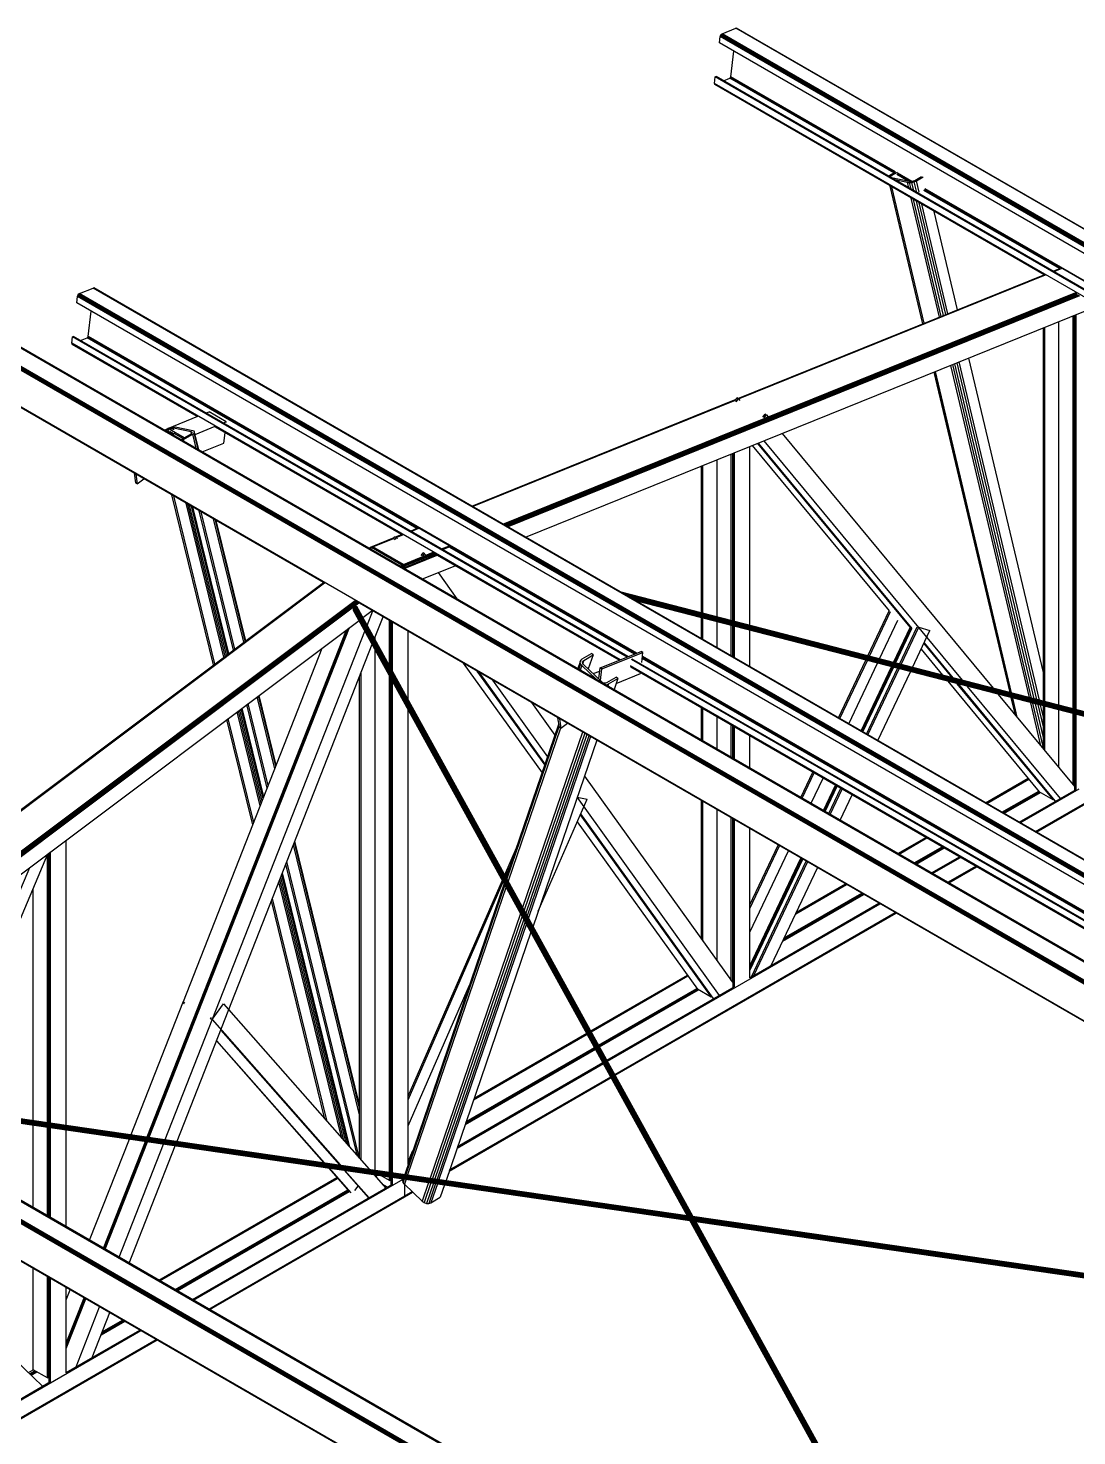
# Model space of a CAD drawing. Header units: millimetres. Extents: x 357 to 945, y 547 to 720.
# Drawn here: x 574.803 to 576.945, y 665.524 to 668.399 of the extents above; entities that cross this region are included whole.
import ezdxf

# ---------------------------------------------------------------- set-up
doc = ezdxf.new("R2010")
doc.units = ezdxf.units.MM
doc.layers.add('PLANTA-VIS', color=7, linetype='Continuous')

msp = doc.modelspace()

# ---------------------------------------------------------------- linework, layer by layer
at = {"layer": 'PLANTA-VIS', "extrusion": (6.79673e-13, 0.816497, 0.57735)}
for p, q in [((576.22008, 668.38705), (576.24805, 668.39833)), ((576.24805, 668.39833), (576.24935, 668.39854)), ((579.67751, 666.41832), (576.24805, 668.39833)), ((576.24935, 668.39854), (576.25036, 668.39806)), ((579.67881, 666.41854), (576.24935, 668.39854)), ((579.67983, 666.41805), (576.25036, 668.39806)), ((576.21447, 668.36827), (576.21606, 668.3813)), ((579.64394, 666.38827), (576.21447, 668.36827)), ((576.21606, 668.3813), (576.21652, 668.38307)), ((579.64552, 666.40129), (576.21606, 668.3813)), ((576.21652, 668.38307), (576.21745, 668.38478)), ((579.64599, 666.40306), (576.21652, 668.38307)), ((576.21745, 668.38478), (576.2187, 668.38618)), ((579.64692, 666.40477), (576.21745, 668.38478)), ((576.2187, 668.38618), (576.22008, 668.38705)), ((579.64817, 666.40617), (576.2187, 668.38618)), ((579.64955, 666.40704), (576.22008, 668.38705)), ((576.23768, 668.29919), (576.24399, 668.35123)), ((576.20447, 668.28579), (576.20604, 668.29881)), ((579.63393, 666.30579), (576.20447, 668.28579)), ((576.20447, 668.28579), (576.20453, 668.28424)), ((576.87855, 667.8951), (576.20453, 668.28424)), ((576.20453, 668.28424), (576.20512, 668.28314)), ((576.87756, 667.8949), (576.20512, 668.28314)), ((576.20604, 668.29881), (576.20779, 668.29952)), ((579.63551, 666.31881), (576.20604, 668.29881)), ((577.22974, 667.7095), (576.20779, 668.29952)), ((576.22253, 668.29101), (576.23566, 668.29631)), ((576.23566, 668.29631), (576.23636, 668.29675)), ((576.57075, 668.10285), (576.23566, 668.29631)), ((576.23636, 668.29675), (576.23698, 668.29745)), ((576.57148, 668.10327), (576.23636, 668.29675)), ((576.23698, 668.29745), (576.23744, 668.29831)), ((576.57239, 668.1038), (576.23698, 668.29745)), ((576.23744, 668.29831), (576.23768, 668.29919)), ((576.57336, 668.10436), (576.23744, 668.29831)), ((576.57425, 668.10487), (576.23768, 668.29919)), ((576.56286, 668.0983), (576.57448, 668.105)), ((576.56624, 668.09758), (576.57801, 668.10438)), ((576.60763, 668.0856), (576.57822, 668.10258)), ((576.56071, 668.09665), (576.56286, 668.0983)), ((576.62978, 667.79477), (576.56307, 668.07647)), ((576.63019, 667.79493), (576.56359, 668.07617)), ((576.56381, 668.09494), (576.56448, 668.09625)), ((576.56433, 668.09386), (576.56381, 668.09494)), ((576.56597, 668.09318), (576.56433, 668.09386)), ((576.56448, 668.09625), (576.56624, 668.09758)), ((576.56483, 668.09476), (576.56448, 668.09625)), ((576.60238, 668.08547), (576.56597, 668.09318)), ((576.56665, 668.09583), (576.56624, 668.09758)), ((576.63237, 667.79581), (576.56636, 668.07458)), ((576.59884, 668.08343), (576.57235, 668.08904)), ((576.59996, 668.08598), (576.57667, 668.09943)), ((576.60226, 668.0855), (576.57736, 668.09988)), ((576.60439, 668.08532), (576.57789, 668.10062)), ((576.60615, 668.08543), (576.57818, 668.10158)), ((576.59884, 668.08343), (576.60289, 668.08312)), ((576.6015, 668.07221), (576.59884, 668.08343)), ((576.60238, 668.08547), (576.60487, 668.08528)), ((576.60289, 668.08312), (576.60772, 668.08368)), ((576.60611, 668.06955), (576.60289, 668.08312)), ((576.60487, 668.08528), (576.60784, 668.08562)), ((576.60772, 668.08368), (576.61261, 668.08499)), ((576.61185, 668.06623), (576.60772, 668.08368)), ((576.60784, 668.08562), (576.61084, 668.08643)), ((576.61084, 668.08643), (576.61342, 668.0876)), ((576.61261, 668.08499), (576.61679, 668.08689)), ((576.61786, 668.06281), (576.61261, 668.08499)), ((576.61342, 668.0876), (576.62745, 668.0957)), ((576.61679, 668.08689), (576.63098, 668.09508)), ((576.62228, 668.06372), (576.61679, 668.08689)), ((576.66393, 667.80857), (576.60641, 668.05145)), ((576.66756, 667.81003), (576.61102, 668.04879)), ((576.67209, 667.81186), (576.61677, 668.04547)), ((576.90903, 667.90755), (576.63231, 668.06731)), ((576.90993, 667.90787), (576.63299, 668.06776)), ((576.91111, 667.90823), (576.63352, 668.0685)), ((577.24302, 667.71773), (576.63381, 668.06946)), ((577.24391, 667.71824), (576.63385, 668.07046)), ((576.67683, 667.81378), (576.62279, 668.042)), ((576.68106, 667.81549), (576.62816, 668.0389)), ((576.70087, 667.82349), (576.6533, 668.02438)), ((576.89611, 667.90212), (576.91147, 667.90833)), ((576.89735, 667.9014), (576.91335, 667.90787)), ((576.25246, 667.64227), (576.87787, 667.89503)), ((576.25275, 667.64211), (576.87889, 667.89516)), ((576.25381, 667.64132), (576.8805, 667.89459)), ((574.90185, 667.83778), (574.90343, 667.85081)), ((574.90343, 667.85081), (574.9039, 667.85258)), ((578.3329, 665.8708), (574.90343, 667.85081)), ((574.9039, 667.85258), (574.90483, 667.85429)), ((578.33337, 665.87257), (574.9039, 667.85258)), ((574.90483, 667.85429), (574.90608, 667.85569)), ((578.3343, 665.87429), (574.90483, 667.85429)), ((574.90608, 667.85569), (574.90746, 667.85656)), ((578.33554, 665.87568), (574.90608, 667.85569)), ((574.90746, 667.85656), (574.93542, 667.86784)), ((578.33692, 665.87655), (574.90746, 667.85656)), ((574.93542, 667.86784), (574.93672, 667.86805)), ((578.36489, 665.88783), (574.93542, 667.86784)), ((574.93672, 667.86805), (574.93774, 667.86757)), ((578.36619, 665.88805), (574.93672, 667.86805)), ((578.36721, 665.88756), (574.93774, 667.86757)), ((575.77239, 667.38568), (576.94272, 667.85867)), ((575.77439, 667.38453), (576.94436, 667.85736)), ((575.77687, 667.3831), (576.9461, 667.85564)), ((575.77942, 667.38162), (576.94834, 667.85404)), ((575.78168, 667.38032), (576.9506, 667.85274)), ((578.33132, 665.85778), (574.90185, 667.83778)), ((574.92506, 667.7687), (574.93137, 667.82074)), ((575.8187, 667.35895), (576.96246, 667.82119)), ((576.87622, 667.0241), (576.87622, 667.78634)), ((576.87905, 667.02337), (576.87905, 667.78748)), ((576.90804, 667.01589), (576.90804, 667.7992)), ((576.93703, 667.00841), (576.93703, 667.81092)), ((576.93986, 667.00768), (576.93986, 667.81206)), ((576.94056, 667.00749), (576.94056, 667.81235)), ((576.94339, 667.00676), (576.94339, 667.81349)), ((578.18058, 665.78629), (574.75111, 667.76629)), ((578.18196, 665.78701), (574.75249, 667.76702)), ((578.18321, 665.78705), (574.75374, 667.76706)), ((574.89184, 667.7553), (574.89342, 667.76832)), ((574.89342, 667.76832), (574.89517, 667.76903)), ((576.02612, 667.11436), (574.89342, 667.76832)), ((576.02788, 667.11507), (574.89517, 667.76903)), ((574.90991, 667.76053), (574.92304, 667.76582)), ((574.92304, 667.76582), (574.92373, 667.76626)), ((575.5964, 667.37705), (574.92304, 667.76582)), ((574.92373, 667.76626), (574.92436, 667.76696)), ((575.5973, 667.37738), (574.92373, 667.76626)), ((574.92436, 667.76696), (574.92482, 667.76781)), ((575.59849, 667.37774), (574.92436, 667.76696)), ((574.92482, 667.76781), (574.92506, 667.7687)), ((576.04408, 667.12161), (574.92482, 667.76781)), ((576.04512, 667.12203), (574.92506, 667.7687)), ((578.14965, 665.75892), (574.72018, 667.73892)), ((578.14971, 665.76055), (574.72024, 667.74055)), ((578.1503, 665.76233), (574.72083, 667.74233)), ((578.15131, 665.76399), (574.72185, 667.74399)), ((578.15262, 665.76528), (574.72315, 667.74528)), ((576.01193, 667.10862), (574.89184, 667.7553)), ((574.89184, 667.7553), (574.89191, 667.75375)), ((575.14854, 667.60558), (574.89191, 667.75375)), ((574.89191, 667.75375), (574.89249, 667.75265)), ((575.14777, 667.60527), (574.89249, 667.75265)), ((576.84797, 667.03139), (576.68727, 667.70998)), ((576.8522, 667.0303), (576.69091, 667.71145)), ((576.85749, 667.02893), (576.69543, 667.71328)), ((576.86302, 667.0275), (576.70018, 667.71519)), ((576.86796, 667.02623), (576.70441, 667.7169)), ((576.87622, 667.08301), (576.72421, 667.72491)), ((576.80812, 667.04167), (576.65313, 667.69618)), ((576.80859, 667.04155), (576.65354, 667.69635)), ((576.81114, 667.04089), (576.65572, 667.69723)), ((578.16124, 665.6768), (574.73177, 667.6568)), ((575.40621, 667.26645), (574.73223, 667.65557)), ((575.40573, 667.26663), (574.73317, 667.65493)), ((576.24604, 667.63714), (576.25069, 667.6433)), ((576.25352, 667.64166), (576.25069, 667.6433)), ((575.16604, 667.61265), (575.17205, 667.61508)), ((575.20741, 667.59467), (575.17205, 667.61508)), ((575.70864, 667.42249), (576.2488, 667.64079)), ((575.70892, 667.42233), (576.2485, 667.64039)), ((575.71017, 667.42161), (576.24717, 667.63864)), ((576.24887, 667.63551), (576.25352, 667.64166)), ((576.25352, 667.64166), (576.25618, 667.63846)), ((575.08814, 667.58117), (575.14926, 667.60587)), ((575.14379, 667.56896), (575.18462, 667.58546)), ((575.2014, 667.59224), (575.20741, 667.59467)), ((575.20725, 667.59337), (575.20741, 667.59467)), ((576.30332, 667.60407), (576.30797, 667.61023)), ((576.30615, 667.60244), (576.31079, 667.6086)), ((576.31079, 667.6086), (576.30797, 667.61023)), ((576.31079, 667.6086), (576.31345, 667.60539)), ((575.08149, 667.57783), (575.08499, 667.57985)), ((575.08374, 667.57653), (575.08835, 667.57919)), ((575.08499, 667.57985), (575.08917, 667.58175)), ((575.08807, 667.58054), (575.08814, 667.58117)), ((575.08971, 667.58027), (575.08814, 667.58117)), ((575.08835, 667.57919), (575.09093, 667.58036)), ((575.08987, 667.57299), (575.08835, 667.57919)), ((575.08917, 667.58175), (575.09045, 667.58211)), ((575.12145, 667.56194), (575.0905, 667.57981)), ((575.09093, 667.58036), (575.09392, 667.5812)), ((575.09104, 667.57992), (575.09093, 667.58036)), ((575.09982, 667.56979), (575.09102, 667.57487)), ((575.09141, 667.58237), (575.09405, 667.5831)), ((575.09321, 667.57106), (575.09248, 667.57402)), ((575.09392, 667.5812), (575.0969, 667.58156)), ((575.09425, 667.57986), (575.09392, 667.5812)), ((575.09405, 667.5831), (575.09887, 667.58369)), ((575.09693, 667.56892), (575.09621, 667.57187)), ((575.0969, 667.58156), (575.09938, 667.5814)), ((575.09747, 667.57921), (575.0969, 667.58156)), ((575.0979, 667.56835), (575.10076, 667.57049)), ((575.09887, 667.58369), (575.10291, 667.58344)), ((575.13564, 667.57428), (575.09938, 667.5814)), ((575.1002, 667.57805), (575.09938, 667.5814)), ((575.09979, 667.56977), (575.09978, 667.56981)), ((575.11851, 667.56024), (575.10076, 667.57049)), ((575.13917, 667.57632), (575.10291, 667.58344)), ((575.11626, 667.55894), (575.13535, 667.56996)), ((575.11962, 667.55828), (575.11626, 667.55894)), ((575.1166, 667.55756), (575.11626, 667.55894)), ((575.11962, 667.55828), (575.13871, 667.5693)), ((575.12032, 667.55541), (575.11962, 667.55828)), ((575.13535, 667.56996), (575.13712, 667.5713)), ((575.13727, 667.57363), (575.13564, 667.57428)), ((575.13649, 667.57082), (575.13564, 667.57428)), ((575.13712, 667.5713), (575.13778, 667.57258)), ((575.13778, 667.57258), (575.13727, 667.57363)), ((575.13761, 667.57224), (575.13727, 667.57363)), ((575.13871, 667.5693), (575.14156, 667.57146)), ((575.14571, 667.54075), (575.13871, 667.5693)), ((575.14181, 667.57526), (575.13917, 667.57632)), ((575.14156, 667.57146), (575.14266, 667.57356)), ((575.14966, 667.53847), (575.14156, 667.57146)), ((575.14266, 667.57356), (575.14181, 667.57526)), ((575.15153, 667.53739), (575.14266, 667.57356)), ((575.56592, 667.36461), (575.18465, 667.58473)), ((575.56494, 667.36441), (575.18524, 667.58364)), ((575.20216, 667.55127), (575.20472, 667.57239)), ((576.34234, 667.57057), (576.77373, 667.05055)), ((575.15824, 667.53352), (575.20216, 667.55127)), ((576.23876, 667.1886), (576.23876, 667.52872)), ((576.24159, 667.18787), (576.24159, 667.52986)), ((576.2423, 667.18769), (576.2423, 667.53014)), ((576.24512, 667.18696), (576.24512, 667.53129)), ((576.27694, 667.17875), (576.27694, 667.54415)), ((576.28156, 667.54601), (576.56124, 667.20887)), ((576.29259, 667.55047), (576.60712, 667.17132)), ((576.29397, 667.55103), (576.60779, 667.17273)), ((576.30501, 667.55549), (576.71031, 667.06691)), ((576.17795, 667.20429), (576.17795, 667.50414)), ((576.18078, 667.20356), (576.18078, 667.50528)), ((576.20977, 667.19608), (576.20977, 667.517)), ((575.01935, 667.48971), (575.02209, 667.47017)), ((575.02563, 667.46813), (575.02209, 667.47017)), ((575.02288, 667.48767), (575.02563, 667.46813)), ((575.02563, 667.46813), (575.03915, 667.47828)), ((575.18134, 667.09821), (575.09619, 667.44534)), ((575.18404, 667.10023), (575.09991, 667.44319)), ((575.20244, 667.11405), (575.1253, 667.42853)), ((575.20487, 667.11587), (575.12864, 667.4266)), ((575.20757, 667.11789), (575.13237, 667.42446)), ((575.21016, 667.11984), (575.13594, 667.42239)), ((575.21222, 667.12138), (575.13879, 667.42075)), ((575.22182, 667.12859), (575.15203, 667.4131)), ((575.22452, 667.13062), (575.15575, 667.41095)), ((575.24293, 667.14443), (575.18115, 667.39629)), ((575.24579, 667.14658), (575.18509, 667.39401)), ((575.24715, 667.1476), (575.18697, 667.39293)), ((575.50355, 667.3396), (575.55078, 667.35869)), ((575.50506, 667.33994), (575.55046, 667.35828)), ((575.50674, 667.33939), (575.54902, 667.35648)), ((575.5478, 667.35495), (575.55188, 667.36007)), ((575.55063, 667.35331), (575.55471, 667.35843)), ((575.55471, 667.35843), (575.55188, 667.36007)), ((575.55283, 667.35952), (575.56525, 667.36454)), ((575.55311, 667.35936), (575.56626, 667.36467)), ((575.55435, 667.35864), (575.56787, 667.3641)), ((575.55471, 667.35843), (575.55664, 667.35574)), ((575.58349, 667.37163), (575.59885, 667.37784)), ((575.58473, 667.37092), (575.60074, 667.37738)), ((575.49911, 667.33672), (575.501, 667.33813)), ((575.49968, 667.33639), (575.50225, 667.33831)), ((575.50225, 667.33831), (575.501, 667.33813)), ((575.50102, 667.33561), (575.50382, 667.33771)), ((575.50382, 667.33771), (575.50225, 667.33831)), ((575.50237, 667.33827), (575.50242, 667.33845)), ((575.50242, 667.33845), (575.50355, 667.3396)), ((575.50355, 667.3396), (575.50506, 667.33994)), ((575.56605, 667.30179), (575.50382, 667.33771)), ((575.50506, 667.33994), (575.50674, 667.33939)), ((575.50513, 667.33696), (575.50558, 667.33706)), ((575.50543, 667.33678), (575.50588, 667.33696)), ((575.50558, 667.33706), (575.50642, 667.33679)), ((575.50623, 667.33632), (575.50682, 667.33656)), ((575.56865, 667.30086), (575.50642, 667.33679)), ((575.56896, 667.30347), (575.50674, 667.33939)), ((575.54332, 667.31541), (575.51186, 667.33358)), ((575.56896, 667.30347), (575.6301, 667.32818)), ((575.57053, 667.30214), (575.63173, 667.32687)), ((575.60507, 667.32188), (575.60915, 667.327)), ((575.61198, 667.32537), (575.60915, 667.327)), ((576.01039, 667.108), (575.63209, 667.3264)), ((575.64696, 667.33499), (575.66296, 667.34146)), ((575.64896, 667.33383), (575.66432, 667.34004)), ((576.041, 667.12037), (575.66388, 667.3381)), ((576.04186, 667.12071), (575.66437, 667.33866)), ((576.04293, 667.12115), (575.66443, 667.33968)), ((575.53341, 667.32121), (575.5335, 667.32108)), ((575.54288, 667.31516), (575.54332, 667.31541)), ((575.54332, 667.31491), (575.54332, 667.31541)), ((575.54642, 667.31312), (575.54686, 667.31337)), ((575.56892, 667.30063), (575.54686, 667.31337)), ((575.5617, 667.30488), (575.56179, 667.30475)), ((575.56325, 667.29969), (575.56605, 667.30179)), ((575.56515, 667.29859), (575.56772, 667.30051)), ((575.56523, 667.30284), (575.56532, 667.30271)), ((575.56605, 667.30179), (575.56772, 667.30051)), ((575.56734, 667.29732), (575.56923, 667.29874)), ((575.56772, 667.30051), (575.56923, 667.29874)), ((575.56943, 667.3002), (575.56865, 667.30086)), ((575.57053, 667.30214), (575.56896, 667.30347)), ((575.56923, 667.29874), (575.57035, 667.29676)), ((575.57006, 667.29923), (575.56943, 667.3002)), ((575.57041, 667.29812), (575.57006, 667.29923)), ((575.57045, 667.29704), (575.57041, 667.29812)), ((575.57178, 667.30021), (575.57053, 667.30214)), ((575.57178, 667.30021), (575.63348, 667.32515)), ((575.57249, 667.29799), (575.57178, 667.30021)), ((575.57249, 667.29799), (575.63572, 667.32355)), ((575.57257, 667.29581), (575.57249, 667.29799)), ((575.57257, 667.29581), (575.63798, 667.32225)), ((575.6079, 667.32025), (575.61198, 667.32537)), ((575.60805, 667.27382), (575.675, 667.30087)), ((575.61198, 667.32537), (575.61391, 667.32268)), ((576.00961, 667.10768), (575.63402, 667.32453)), ((575.56947, 667.2961), (575.57035, 667.29676)), ((575.57035, 667.29676), (575.57078, 667.29534)), ((575.5704, 667.2966), (575.57045, 667.29704)), ((575.5724, 667.2944), (575.57257, 667.29581)), ((575.63981, 667.28665), (575.67811, 667.23337)), ((574.1865, 666.35152), (575.40576, 667.26665)), ((574.18706, 666.3512), (575.40651, 667.26646)), ((574.18841, 666.35042), (575.40803, 667.26581)), ((577.63417, 666.8285), (576.01271, 667.24694)), ((577.63505, 666.82826), (576.01276, 667.24691)), ((577.63598, 666.82792), (576.01306, 667.24673)), ((577.63695, 666.8275), (576.01359, 667.24643)), ((579.59622, 666.32165), (576.01435, 667.24599)), ((577.63803, 666.82667), (576.01533, 667.24542)), ((577.63756, 666.82641), (576.01651, 667.24474)), ((577.6371, 666.8261), (576.01788, 667.24395)), ((577.63664, 666.82573), (576.0194, 667.24307)), ((577.63621, 666.82531), (576.02106, 667.24211)), ((577.6358, 666.82485), (576.02283, 667.24109)), ((577.63542, 666.82436), (576.02469, 667.24002)), ((574.25063, 666.31449), (575.47025, 667.22989)), ((574.25253, 666.3134), (575.47198, 667.22866)), ((574.25472, 666.31213), (575.47399, 667.22726)), ((574.25685, 666.3109), (575.47609, 667.22601)), ((574.2586, 666.30989), (575.47784, 667.225)), ((576.14937, 665.97388), (575.46708, 667.21141)), ((576.14979, 665.97381), (575.46717, 667.21194)), ((576.15028, 665.97374), (575.46731, 667.2125)), ((576.15084, 665.97366), (575.46751, 667.21306)), ((576.15145, 665.97357), (575.46776, 667.21363)), ((576.15212, 665.97347), (575.46806, 667.21419)), ((576.15287, 665.97327), (575.4684, 667.21473)), ((576.15369, 665.97299), (575.46878, 667.21525)), ((576.15457, 665.97263), (575.46919, 667.21574)), ((576.15549, 665.97218), (575.46963, 667.21618)), ((576.76911, 664.86045), (575.47009, 667.21658)), ((576.15711, 665.97166), (575.47055, 667.21693)), ((576.15758, 665.97195), (575.47102, 667.21721)), ((576.15805, 665.97217), (575.47149, 667.21744)), ((576.1585, 665.97232), (575.47194, 667.21759)), ((576.15894, 665.97241), (575.47238, 667.21768)), ((578.12858, 665.69469), (575.47246, 667.2282)), ((576.15935, 665.97242), (575.47279, 667.21769)), ((576.15973, 665.97237), (575.47317, 667.21764)), ((576.16003, 665.97233), (575.47351, 667.21751)), ((576.16024, 665.9723), (575.47381, 667.21732)), ((576.16035, 665.97228), (575.47406, 667.21706)), ((576.16038, 665.97228), (575.47426, 667.21674)), ((578.12809, 665.69487), (575.47471, 667.2268)), ((577.63507, 666.82383), (576.0266, 667.23892)), ((577.63477, 666.82329), (576.02853, 667.2378)), ((577.63452, 666.82274), (576.03046, 667.23669)), ((577.63432, 666.82219), (576.03235, 667.2356)), ((577.63418, 666.82165), (576.03417, 667.23454)), ((577.63409, 666.82112), (576.0359, 667.23355)), ((577.63406, 666.82061), (576.0375, 667.23262)), ((577.63409, 666.82014), (576.03896, 667.23178)), ((577.63418, 666.81971), (576.04024, 667.23104)), ((577.63432, 666.81932), (576.04134, 667.23041)), ((577.63452, 666.81899), (576.04222, 667.2299)), ((577.63469, 666.81873), (576.04288, 667.22952)), ((577.6348, 666.81857), (576.04331, 667.22927)), ((577.63485, 666.8185), (576.0435, 667.22916)), ((574.28596, 666.29409), (575.47857, 667.18921)), ((576.14904, 665.97392), (575.46705, 667.2109)), ((576.14879, 665.97396), (575.46708, 667.21043)), ((576.14863, 665.97398), (575.46717, 667.21)), ((576.14856, 665.97399), (575.46731, 667.20963)), ((575.48626, 667.19498), (575.5052, 667.2092)), ((575.49516, 667.17883), (575.50674, 667.20831)), ((575.50997, 667.15198), (575.52741, 667.19638)), ((575.54049, 667.09661), (575.54049, 667.18882)), ((575.54332, 667.09148), (575.54332, 667.18719)), ((575.54403, 667.0902), (575.54403, 667.18678)), ((575.54686, 667.08507), (575.54686, 667.18515)), ((576.17795, 667.15153), (576.17795, 667.19446)), ((576.18078, 667.1499), (576.18078, 667.19373)), ((576.20977, 667.13316), (576.20977, 667.18625)), ((576.51756, 667.11665), (576.56124, 667.20887)), ((576.52077, 667.11583), (576.56406, 667.20723)), ((576.5414, 667.1105), (576.5788, 667.18947)), ((575.04584, 666.13429), (575.45252, 667.16966)), ((575.04824, 666.13395), (575.45612, 667.17236)), ((575.04994, 666.1337), (575.45867, 667.17428)), ((575.08277, 666.12893), (575.49064, 667.16732)), ((575.5115, 667.14919), (575.5115, 667.15589)), ((575.57868, 667.02735), (575.57868, 667.16678)), ((576.23876, 667.11642), (576.23876, 667.17877)), ((576.24159, 667.11479), (576.24159, 667.17804)), ((576.2423, 667.11438), (576.2423, 667.17786)), ((576.24512, 667.11275), (576.24512, 667.17713)), ((576.27694, 667.09438), (576.27694, 667.16892)), ((576.57028, 667.10305), (576.60492, 667.17619)), ((576.57258, 667.10246), (576.60656, 667.17421)), ((576.5743, 667.10201), (576.60779, 667.17273)), ((576.58256, 667.09988), (576.61851, 667.1758)), ((576.58577, 667.09905), (576.62193, 667.17541)), ((576.60054, 667.16149), (576.60176, 667.16001)), ((576.60868, 667.09314), (576.64453, 667.16882)), ((576.62193, 667.17541), (576.64453, 667.16882)), ((575.10675, 666.12544), (575.50544, 667.14046)), ((575.11983, 666.411), (575.40332, 667.13273)), ((575.5115, 666.0666), (575.5115, 667.12947)), ((575.9708, 667.092), (576.05471, 667.12591)), ((576.05824, 667.12387), (576.05471, 667.12591)), ((576.62633, 667.1304), (576.67046, 667.0772)), ((576.63169, 667.14171), (576.68922, 667.07236)), ((576.63236, 667.14312), (576.69156, 667.07175)), ((575.69105, 667.1019), (575.85232, 666.87754)), ((575.93121, 667.10806), (575.92526, 667.09068)), ((575.93012, 667.10453), (575.92536, 667.09062)), ((575.93096, 667.10067), (575.92717, 667.08958)), ((575.93012, 667.10453), (575.93121, 667.10806)), ((575.93096, 667.10067), (575.93012, 667.10453)), ((575.93361, 667.09706), (575.93041, 667.08771)), ((575.93361, 667.09706), (575.93096, 667.10067)), ((575.93121, 667.10806), (575.93407, 667.11073)), ((575.96301, 667.06888), (575.93361, 667.09706)), ((575.93407, 667.11073), (575.95316, 667.12176)), ((575.93499, 667.1037), (575.93567, 667.10588)), ((575.93551, 667.10132), (575.93499, 667.1037)), ((575.93743, 667.10752), (575.93543, 667.10169)), ((575.93714, 667.0991), (575.93551, 667.10132)), ((575.93567, 667.10588), (575.93743, 667.10752)), ((575.9734, 667.06435), (575.93714, 667.0991)), ((575.93743, 667.10752), (575.95652, 667.11854)), ((575.95652, 667.11854), (575.94672, 667.08992)), ((575.95652, 667.11854), (575.95316, 667.12176)), ((575.97433, 667.08995), (576.05824, 667.12387)), ((578.32131, 665.7753), (576.03311, 667.09639)), ((578.32289, 665.78832), (576.03469, 667.10941)), ((578.32464, 665.78903), (576.03644, 667.11012)), ((576.05578, 667.10347), (576.05824, 667.12387)), ((578.31877, 665.8053), (576.05672, 667.11129)), ((578.31966, 665.80562), (576.05682, 667.11207)), ((578.32085, 665.80599), (576.05694, 667.11306)), ((578.35429, 665.78781), (576.05707, 667.11411)), ((578.35452, 665.7887), (576.05718, 667.11507)), ((576.45761, 666.99007), (576.51341, 667.10789)), ((576.46044, 666.98844), (576.51662, 667.10707)), ((576.47862, 666.97794), (576.53725, 667.10174)), ((575.47968, 666.09032), (575.47968, 667.07488)), ((575.48251, 666.08711), (575.48251, 667.08208)), ((575.54049, 666.06239), (575.54049, 667.07689)), ((575.54332, 666.06198), (575.54332, 667.07176)), ((575.54403, 666.06187), (575.54403, 667.07048)), ((575.71934, 667.08557), (575.85766, 666.89314)), ((575.72287, 667.08353), (575.85832, 666.89509)), ((575.95669, 667.08037), (575.97004, 667.08577)), ((575.96908, 667.06917), (575.96732, 667.07019)), ((575.9681, 667.06973), (575.9708, 667.092)), ((575.96869, 667.06887), (575.96908, 667.06917)), ((575.96908, 667.06917), (575.96919, 667.06839)), ((575.97433, 667.08995), (575.9708, 667.092)), ((575.97146, 667.06622), (575.97433, 667.08995)), ((575.98443, 667.06247), (576.00352, 667.07349)), ((575.98779, 667.05926), (576.00688, 667.07028)), ((576.00688, 667.07028), (575.99924, 667.04797)), ((576.00352, 667.06047), (576.053, 667.08047)), ((576.00688, 667.07028), (576.00352, 667.07349)), ((577.8709, 666.03382), (576.03318, 667.09484)), ((577.87013, 666.03351), (576.03376, 667.09374)), ((576.053, 667.08047), (576.05325, 667.08249)), ((576.50407, 666.96325), (576.56614, 667.09429)), ((576.50609, 666.96208), (576.56843, 667.0937)), ((576.50761, 666.96121), (576.57015, 667.09325)), ((576.51489, 666.957), (576.57841, 667.09112)), ((576.51772, 666.95537), (576.58162, 667.09029)), ((576.53791, 666.94371), (576.60454, 667.08438)), ((575.54686, 666.06146), (575.54686, 667.06535)), ((575.75116, 667.0672), (575.86366, 666.91068)), ((575.9734, 667.06435), (575.97588, 667.06263)), ((575.97588, 667.06263), (575.97886, 667.06167)), ((575.97886, 667.06167), (575.98185, 667.06161)), ((575.98185, 667.06161), (575.98443, 667.06247)), ((575.98206, 667.05789), (575.9836, 667.05786)), ((575.9836, 667.05786), (575.98335, 667.05714)), ((575.9836, 667.05786), (575.98779, 667.05926)), ((575.98779, 667.05926), (575.98645, 667.05535)), ((576.68084, 667.06469), (576.86789, 666.83921)), ((576.69959, 667.05985), (576.89617, 666.82288)), ((576.70194, 667.05924), (576.89971, 666.82084)), ((576.72069, 667.0544), (576.91073, 666.82532)), ((575.29097, 666.8467), (575.24918, 667.01704)), ((575.29293, 666.85171), (575.25188, 667.01907)), ((575.30635, 666.88587), (575.27029, 667.03288)), ((575.30844, 666.89117), (575.27315, 667.03503)), ((575.30943, 666.8937), (575.27451, 667.03605)), ((575.83047, 667.02141), (575.87863, 666.95441)), ((576.17795, 666.94479), (576.17795, 667.01049)), ((576.7841, 667.03804), (576.94056, 666.84943)), ((576.81892, 666.99607), (576.8106, 667.0312)), ((576.81954, 666.99532), (576.81107, 667.03108)), ((576.82289, 666.99129), (576.81362, 667.03042)), ((576.87128, 666.93295), (576.85045, 667.02092)), ((576.87622, 666.92889), (576.85468, 667.01983)), ((576.87622, 666.94984), (576.85997, 667.01846)), ((576.87622, 666.97179), (576.8655, 667.01703)), ((576.87622, 666.99136), (576.87044, 667.01576)), ((576.87622, 666.927), (576.87622, 667.01427)), ((576.87905, 666.92359), (576.87905, 667.01354)), ((575.26146, 666.77158), (575.2087, 666.98666)), ((575.26343, 666.77659), (575.2114, 666.98868)), ((575.27684, 666.81074), (575.22981, 667.0025)), ((575.27861, 666.81524), (575.23223, 667.00432)), ((575.28058, 666.82025), (575.23493, 667.00634)), ((575.28246, 666.82505), (575.23752, 667.00829)), ((575.28397, 666.82888), (575.23958, 667.00984)), ((575.57868, 666.07796), (575.57868, 667.00763)), ((575.88414, 666.99042), (575.88688, 666.97088)), ((575.88767, 666.98838), (575.89042, 666.96884)), ((576.18078, 666.94316), (576.18078, 667.00886)), ((576.20977, 666.92642), (576.20977, 666.99212)), ((576.90804, 666.88864), (576.90804, 667.00606)), ((576.93703, 666.85369), (576.93703, 666.99858)), ((576.93986, 666.85307), (576.93986, 666.99785)), ((576.94056, 666.84255), (576.94056, 666.99766)), ((576.94339, 666.84377), (576.94339, 666.99693)), ((575.88612, 666.97631), (575.77915, 666.66374)), ((575.88616, 666.97606), (575.77922, 666.6636)), ((575.88679, 666.97158), (575.78056, 666.66119)), ((575.88984, 666.96917), (575.78295, 666.65684)), ((575.93518, 666.96095), (575.81266, 666.60295)), ((575.93935, 666.95854), (575.81574, 666.59737)), ((575.94383, 666.95596), (575.81905, 666.59137)), ((575.94792, 666.9536), (575.82208, 666.58588)), ((575.89042, 666.96884), (575.88688, 666.97088)), ((575.89042, 666.96884), (575.90394, 666.97899)), ((576.23876, 666.90968), (576.23876, 666.97538)), ((576.24159, 666.90805), (576.24159, 666.97375)), ((576.2423, 666.90764), (576.2423, 666.97334)), ((576.24512, 666.90601), (576.24512, 666.97171)), ((576.27694, 666.88763), (576.27694, 666.95334)), ((575.95101, 666.95181), (575.82436, 666.58173)), ((575.96381, 666.94442), (575.83382, 666.56459)), ((576.93986, 666.93132), (576.94056, 666.93274)), ((576.93986, 666.92402), (576.94056, 666.92544)), ((575.93865, 666.87091), (576.2423, 666.44847)), ((576.38072, 666.82772), (576.40516, 666.87931)), ((576.38355, 666.82609), (576.40799, 666.87768)), ((576.40173, 666.81559), (576.42616, 666.86719)), ((576.75826, 666.81649), (576.84513, 666.86665)), ((576.93986, 666.87973), (576.94056, 666.87948)), ((576.93986, 666.87918), (576.94044, 666.87952)), ((576.93986, 666.87807), (576.94056, 666.87847)), ((576.42718, 666.80089), (576.45162, 666.85249)), ((576.4292, 666.79973), (576.45364, 666.85132)), ((576.43072, 666.79885), (576.45515, 666.85045)), ((576.438, 666.79465), (576.46243, 666.84625)), ((576.44083, 666.79302), (576.46526, 666.84461)), ((576.76038, 666.81527), (576.8465, 666.86499)), ((576.79149, 666.79731), (576.86665, 666.8407)), ((576.79247, 666.79674), (576.86728, 666.83994)), ((576.79362, 666.79608), (576.86811, 666.83908)), ((576.79477, 666.79542), (576.86925, 666.83842)), ((576.79573, 666.79486), (576.87022, 666.83786)), ((576.82685, 666.77689), (576.94304, 666.84398)), ((576.82897, 666.77567), (576.94929, 666.84514)), ((576.89617, 666.82288), (576.86789, 666.83921)), ((576.93829, 666.85217), (576.93986, 666.85307)), ((575.32136, 666.82469), (575.32066, 666.82751)), ((575.32344, 666.83), (575.32275, 666.83282)), ((575.32443, 666.83252), (575.32374, 666.83535)), ((575.84444, 666.59564), (575.94433, 666.82434)), ((575.92368, 666.82718), (576.21411, 666.42313)), ((575.9241, 666.82841), (575.94433, 666.82434)), ((576.17795, 666.53799), (576.17795, 666.82079)), ((576.18078, 666.53406), (576.18078, 666.81915)), ((576.46102, 666.78136), (576.48546, 666.83295)), ((576.86008, 666.75771), (576.99767, 666.83714)), ((576.86138, 666.75695), (576.99866, 666.83621)), ((576.86184, 666.75669), (576.99901, 666.83588)), ((576.89617, 666.82288), (576.89705, 666.82404)), ((576.90133, 666.8199), (576.89971, 666.82084)), ((576.86796, 664.80109), (573.43849, 666.7811)), ((576.86934, 664.80182), (573.43987, 666.78182)), ((576.87059, 664.80186), (573.44112, 666.78187)), ((575.30597, 666.78552), (575.30528, 666.78835)), ((575.30794, 666.79053), (575.30725, 666.79336)), ((575.93026, 666.79213), (576.19776, 666.41999)), ((575.93104, 666.79392), (576.20129, 666.41795)), ((576.20977, 666.49372), (576.20977, 666.80242)), ((576.23876, 666.45339), (576.23876, 666.78568)), ((576.24159, 666.44993), (576.24159, 666.78405)), ((576.2423, 666.4394), (576.2423, 666.78364)), ((576.24512, 666.44063), (576.24512, 666.782)), ((576.83702, 664.77372), (573.40755, 666.75372)), ((576.83709, 664.77535), (573.40762, 666.75535)), ((576.83767, 664.77713), (573.40821, 666.75714)), ((576.83869, 664.77879), (573.40922, 666.7588)), ((576.83999, 664.78008), (573.41052, 666.76009)), ((575.29185, 666.74957), (575.29116, 666.75239)), ((575.29362, 666.75406), (575.29292, 666.75689)), ((575.29558, 666.75907), (575.29489, 666.7619)), ((575.29747, 666.76388), (575.29678, 666.7667)), ((575.29897, 666.76771), (575.29828, 666.77053)), ((575.92401, 666.77781), (576.16947, 666.43632)), ((576.27694, 666.459), (576.27694, 666.76363)), ((574.88041, 666.15834), (574.88041, 666.74026)), ((575.47968, 666.17925), (575.34444, 666.73058)), ((575.47968, 666.19306), (575.34653, 666.73588)), ((575.47968, 666.19962), (575.34752, 666.73841)), ((575.77595, 666.66954), (575.79992, 666.72442)), ((576.27694, 666.6086), (576.3346, 666.73034)), ((576.27694, 666.60099), (576.33743, 666.72871)), ((576.57921, 666.71312), (576.63611, 666.74597)), ((576.58133, 666.7119), (576.63823, 666.74475)), ((576.61245, 666.69393), (576.66935, 666.72678)), ((576.61342, 666.69337), (576.67032, 666.72622)), ((576.61457, 666.6927), (576.67147, 666.72556)), ((576.61572, 666.69204), (576.67262, 666.72489)), ((576.61669, 666.69148), (576.67359, 666.72434)), ((574.62422, 666.19558), (574.84315, 666.7123)), ((574.84222, 666.16389), (574.84222, 666.7101)), ((574.84505, 666.16348), (574.84505, 666.71372)), ((574.84576, 666.16338), (574.84576, 666.71425)), ((574.84859, 666.16297), (574.84859, 666.71638)), ((575.27647, 666.7104), (575.27577, 666.71323)), ((575.27843, 666.71541), (575.27774, 666.71823)), ((575.47968, 666.0904), (575.33103, 666.69642)), ((576.27694, 666.55212), (576.35561, 666.71822)), ((576.27694, 666.48367), (576.38107, 666.70352)), ((576.27694, 666.47823), (576.38309, 666.70235)), ((576.27694, 666.47417), (576.3846, 666.70148)), ((576.28008, 666.46122), (576.39188, 666.69728)), ((576.28504, 666.46408), (576.39471, 666.69564)), ((576.6478, 666.67352), (576.7047, 666.70637)), ((576.64992, 666.6723), (576.70682, 666.70515)), ((574.60025, 666.19907), (574.80583, 666.68428)), ((575.45189, 666.12186), (575.31867, 666.66496)), ((575.45614, 666.11703), (575.32056, 666.66976)), ((575.45952, 666.11319), (575.32206, 666.67359)), ((575.47528, 666.09531), (575.32906, 666.69141)), ((575.77793, 666.66596), (575.78709, 666.68695)), ((576.32044, 666.48452), (576.41491, 666.68398)), ((576.68103, 666.65433), (576.73794, 666.68718)), ((576.68234, 666.65358), (576.73924, 666.68643)), ((576.6828, 666.65332), (576.7397, 666.68617)), ((574.81323, 666.16811), (574.81323, 666.64168)), ((575.44349, 666.13139), (575.31494, 666.65545)), ((575.44746, 666.12688), (575.3167, 666.65995)), ((575.77499, 666.65157), (575.57179, 666.05784)), ((575.77506, 666.65144), (575.57191, 666.05782)), ((575.77639, 666.64902), (575.57397, 666.05752)), ((575.77879, 666.64468), (575.57766, 666.05698)), ((575.57868, 666.21787), (575.77114, 666.65854)), ((575.57868, 666.20976), (575.77312, 666.65496)), ((576.37047, 666.59015), (576.47394, 666.6499)), ((576.37207, 666.59353), (576.47182, 666.65112)), ((575.40885, 666.1707), (575.29955, 666.61629)), ((575.41328, 666.16567), (575.30152, 666.6213)), ((575.98582, 666.28888), (576.54253, 666.6103)), ((576.27694, 666.45941), (576.54041, 666.61152)), ((576.34386, 666.53397), (576.5093, 666.62948)), ((576.34459, 666.53551), (576.50833, 666.63004)), ((576.34545, 666.53733), (576.50719, 666.6307)), ((576.34632, 666.53916), (576.50603, 666.63137)), ((576.34705, 666.54071), (576.50506, 666.63193)), ((575.8085, 666.59079), (575.62353, 666.05032)), ((575.81158, 666.5852), (575.62829, 666.04962)), ((575.81489, 666.5792), (575.6334, 666.04888)), ((576.00085, 666.26163), (576.57365, 666.59233)), ((576.00148, 666.26049), (576.57495, 666.59158)), ((576.0017, 666.26009), (576.57541, 666.59132)), ((575.81791, 666.57372), (575.63806, 666.0482)), ((575.8202, 666.56957), (575.6416, 666.04769)), ((575.82965, 666.55242), (575.65619, 666.04557)), ((576.3147, 666.55796), (576.31735, 666.55949)), ((576.3163, 666.56133), (576.31895, 666.56286)), ((576.24159, 666.53395), (576.2423, 666.53544)), ((576.24159, 666.52634), (576.2423, 666.52784)), ((576.28809, 666.50177), (576.29074, 666.5033)), ((576.28882, 666.50331), (576.29147, 666.50484)), ((576.28968, 666.50513), (576.29233, 666.50666)), ((576.29055, 666.50696), (576.2932, 666.50849)), ((576.29128, 666.50851), (576.29394, 666.51004)), ((575.95168, 666.35081), (576.14903, 666.46476)), ((576.24159, 666.47747), (576.2423, 666.47896)), ((576.2423, 666.47411), (576.24159, 666.47452)), ((576.47781, 664.90568), (573.8154, 666.44283)), ((575.57868, 666.15719), (575.70396, 666.44403)), ((575.9527, 666.34896), (576.15028, 666.46302)), ((575.96773, 666.3217), (576.16853, 666.43764)), ((575.9682, 666.32085), (576.1691, 666.43684)), ((575.96875, 666.31984), (576.16999, 666.43602)), ((575.96931, 666.31884), (576.17113, 666.43536)), ((575.9848, 666.29074), (576.24477, 666.44083)), ((576.19776, 666.41999), (576.16947, 666.43632)), ((576.24135, 666.44979), (576.24159, 666.44993)), ((575.01302, 666.13907), (575.11868, 666.40807)), ((575.11813, 666.4087), (575.11983, 666.411)), ((575.11813, 666.4087), (575.11868, 666.40807)), ((575.12096, 666.40706), (575.11813, 666.4087)), ((575.12096, 666.40706), (575.12266, 666.40937)), ((575.12096, 666.40706), (575.12151, 666.40644)), ((575.15915, 666.4163), (575.16039, 666.41489)), ((575.16366, 666.42322), (575.1622, 666.42407)), ((575.16512, 666.42692), (575.16365, 666.42777)), ((575.96978, 666.31799), (576.1721, 666.4348)), ((576.19776, 666.41999), (576.19884, 666.42136)), ((576.20321, 666.41684), (576.20129, 666.41795)), ((575.14443, 666.37885), (575.14568, 666.37743)), ((575.14486, 666.37994), (575.14611, 666.37852)), ((575.17541, 666.37563), (575.1771, 666.37793)), ((575.17823, 666.374), (575.20169, 666.4058)), ((575.20169, 666.4058), (575.49897, 666.06842)), ((575.17541, 666.37563), (575.17596, 666.37501)), ((575.17823, 666.374), (575.17541, 666.37563)), ((575.17823, 666.374), (575.43993, 666.07701)), ((575.19589, 666.35238), (575.43834, 666.07724)), ((575.18722, 666.3303), (575.40607, 666.08193)), ((575.18765, 666.33139), (575.40766, 666.0817)), ((575.71257, 666.21032), (575.94445, 666.34419)), ((575.71362, 666.21337), (575.94343, 666.34605)), ((575.69516, 666.15944), (575.96153, 666.31323)), ((575.69564, 666.16083), (575.96106, 666.31408)), ((575.6962, 666.16248), (575.96051, 666.31508)), ((575.69677, 666.16414), (575.95995, 666.31609)), ((575.69725, 666.16554), (575.95948, 666.31694)), ((575.67879, 666.11161), (575.97758, 666.28412)), ((575.67984, 666.11467), (575.97655, 666.28598)), ((576.47698, 664.9052), (574.15984, 666.243)), ((576.47689, 664.90515), (574.16209, 666.24161)), ((575.6626, 666.06431), (575.99345, 666.25532)), ((575.66283, 666.06497), (575.99323, 666.25573)), ((575.66347, 666.06684), (575.9926, 666.25687)), ((574.40018, 666.22815), (576.15203, 665.97349)), ((574.40035, 666.22805), (576.15277, 665.97331)), ((574.4007, 666.22785), (576.15358, 665.97304)), ((574.40121, 666.22756), (576.15445, 665.97269)), ((574.40188, 666.22717), (576.15538, 665.97227)), ((574.4027, 666.22669), (576.15635, 665.97177)), ((574.40366, 666.22614), (578.11677, 665.68637)), ((574.40474, 666.22552), (576.15619, 665.97091)), ((574.40592, 666.22484), (576.15576, 665.97047)), ((574.40718, 666.22411), (576.15535, 665.96998)), ((574.40851, 666.22334), (576.15497, 665.96946)), ((574.40989, 666.22255), (576.15462, 665.96892)), ((574.41128, 666.22174), (576.15432, 665.96836)), ((574.41268, 666.22094), (576.15407, 665.96779)), ((574.41405, 666.22014), (576.15387, 665.96723)), ((574.41539, 666.21937), (576.15373, 665.96667)), ((574.41665, 666.21864), (576.15364, 665.96614)), ((574.41783, 666.21796), (576.15361, 665.96563)), ((574.41891, 666.21734), (576.15364, 665.96516)), ((574.41987, 666.21678), (576.15373, 665.96473)), ((574.4207, 666.21631), (576.15387, 665.96436)), ((574.42137, 666.21592), (576.15405, 665.96404)), ((574.42189, 666.21562), (576.15418, 665.9638)), ((574.42224, 666.21542), (576.15427, 665.96363)), ((574.42241, 666.21532), (576.15432, 665.96355)), ((574.81323, 665.98968), (574.81323, 666.1585)), ((574.84222, 665.97294), (574.84222, 666.15429)), ((574.84505, 665.9713), (574.84505, 666.15388)), ((574.84576, 665.9709), (574.84576, 666.15377)), ((574.84859, 665.96926), (574.84859, 666.15336)), ((574.88041, 665.95089), (574.88041, 666.14874)), ((574.92825, 665.92327), (575.00945, 666.12998)), ((574.95654, 665.90694), (575.04227, 666.12521)), ((574.95861, 665.90575), (575.04467, 666.12486)), ((574.96007, 665.9049), (575.04637, 666.12461)), ((574.98836, 665.88857), (575.0792, 666.11984)), ((575.54332, 666.13692), (575.54403, 666.13854)), ((575.54332, 666.12882), (575.54403, 666.13043)), ((575.00902, 665.87664), (575.10318, 666.11635)), ((575.47386, 666.10111), (575.4694, 666.10199)), ((575.57868, 666.08421), (575.58856, 666.10684)), ((575.41578, 666.07091), (575.459, 666.02186)), ((575.41737, 666.07068), (575.46182, 666.02023)), ((575.44805, 666.06622), (575.49791, 666.00963)), ((575.44964, 666.06599), (575.49883, 666.01016)), ((575.54332, 666.07624), (575.54403, 666.07786)), ((575.54403, 666.07022), (575.54332, 666.07062)), ((575.57868, 666.07838), (575.57934, 666.07991)), ((575.0697, 665.8416), (575.43301, 666.05136)), ((575.07182, 665.84038), (575.43444, 666.04974)), ((575.13829, 665.802), (575.5465, 666.03769)), ((575.14041, 665.80078), (575.56842, 666.04789)), ((575.46977, 666.02482), (575.4765, 666.03394)), ((575.47554, 666.03264), (575.47693, 666.03344)), ((575.50868, 666.05741), (575.53295, 666.02986)), ((575.50911, 666.05692), (575.50969, 666.05726)), ((575.50977, 666.05617), (575.51125, 666.05703)), ((575.51054, 666.05529), (575.51309, 666.05676)), ((575.51132, 666.05441), (575.51492, 666.0565)), ((575.51197, 666.05367), (575.51647, 666.05627)), ((575.54049, 666.04515), (575.52283, 666.05535)), ((575.53639, 666.03185), (575.52583, 666.03795)), ((575.53639, 666.03185), (575.52583, 666.03795)), ((575.54049, 666.04515), (575.54049, 666.05278)), ((575.54049, 666.04515), (575.54332, 666.04678)), ((575.54332, 666.04678), (575.54332, 666.05237)), ((575.54403, 666.03626), (575.54403, 666.05227)), ((575.54686, 666.03748), (575.54686, 666.05186)), ((575.56759, 666.04521), (575.56866, 666.04869)), ((575.56877, 666.04867), (575.56759, 666.04521)), ((575.56843, 666.04135), (575.56759, 666.04521)), ((575.57083, 666.04837), (575.56843, 666.04135)), ((575.57108, 666.03774), (575.56843, 666.04135)), ((575.57453, 666.04783), (575.57108, 666.03774)), ((575.60734, 666.00299), (575.57108, 666.03774)), ((575.57175, 666.01389), (575.57175, 666.0371)), ((575.57175, 666.01389), (575.57175, 666.0371)), ((575.6204, 666.04116), (575.60734, 666.00299)), ((575.62516, 666.04047), (575.61137, 666.00019)), ((575.63026, 666.03973), (575.6162, 665.99862)), ((575.63493, 666.03905), (575.62107, 665.99854)), ((575.63847, 666.03854), (575.62525, 665.99994)), ((575.65306, 666.03642), (575.64435, 666.01096)), ((575.10294, 665.82242), (575.45542, 666.02592)), ((575.10391, 665.82185), (575.45608, 666.02518)), ((575.10506, 665.82119), (575.45686, 666.02429)), ((575.10621, 665.82053), (575.45763, 666.02342)), ((575.10718, 665.81997), (575.45828, 666.02268)), ((575.17152, 665.78282), (575.57175, 666.01389)), ((575.17283, 665.78207), (575.57142, 666.01219)), ((575.17329, 665.7818), (575.5705, 666.01113)), ((575.5705, 666.01113), (575.58818, 666.02134)), ((575.57142, 666.01219), (575.5705, 666.01113)), ((575.57142, 666.01219), (575.5705, 666.01113)), ((575.57142, 666.01219), (575.58784, 666.02167)), ((575.57175, 666.01389), (575.57142, 666.01219)), ((575.57175, 666.01389), (575.57142, 666.01219)), ((575.57175, 666.01389), (575.58686, 666.02261)), ((575.62525, 665.99994), (575.64435, 666.01096)), ((575.60734, 666.00299), (575.61137, 666.00019)), ((575.61137, 666.00019), (575.6162, 665.99862)), ((575.6162, 665.99862), (575.62107, 665.99854)), ((575.62107, 665.99854), (575.62525, 665.99994)), ((576.76005, 664.86568), (576.15361, 665.96563)), ((576.76051, 664.86542), (576.15364, 665.96614)), ((576.75972, 664.86587), (576.15364, 665.96516)), ((576.76107, 664.86509), (576.15373, 665.96667)), ((576.7595, 664.866), (576.15373, 665.96473)), ((576.76173, 664.86471), (576.15387, 665.96723)), ((576.75941, 664.86605), (576.15387, 665.96436)), ((576.76248, 664.86428), (576.15407, 665.96779)), ((576.76331, 664.8638), (576.15432, 665.96836)), ((576.7642, 664.86329), (576.15462, 665.96892)), ((576.76514, 664.86274), (576.15497, 665.96946)), ((576.76612, 664.86218), (576.15535, 665.96998)), ((576.76711, 664.8616), (576.15576, 665.97047)), ((576.76812, 664.86102), (576.15619, 665.97091)), ((576.15711, 665.97166), (578.11723, 665.68672)), ((576.77007, 664.8599), (576.15738, 665.97117)), ((576.15758, 665.97195), (578.11763, 665.68702)), ((576.15805, 665.97217), (578.11795, 665.68726)), ((576.1582, 665.97062), (578.11625, 665.68598)), ((576.77099, 664.85937), (576.15835, 665.97055)), ((576.1585, 665.97232), (578.1182, 665.68745)), ((576.15894, 665.97241), (578.11837, 665.68757)), ((576.15917, 665.96997), (578.11568, 665.68556)), ((576.77185, 664.85887), (576.15931, 665.96989)), ((576.15935, 665.97242), (578.11845, 665.68763)), ((576.16009, 665.96929), (578.11507, 665.6851)), ((576.77264, 664.85841), (576.16022, 665.9692)), ((576.16098, 665.96859), (578.11443, 665.68462)), ((576.77335, 664.858), (576.1611, 665.9685)), ((576.1618, 665.96787), (578.11377, 665.68412)), ((576.77397, 664.85764), (576.16191, 665.96778)), ((576.16255, 665.96716), (578.11309, 665.68361)), ((576.77448, 664.85735), (576.16265, 665.96707)), ((576.16322, 665.96646), (578.11242, 665.68311)), ((576.77488, 664.85712), (576.16331, 665.96637)), ((576.1638, 665.96578), (578.11176, 665.68261)), ((576.77516, 664.85695), (576.16387, 665.9657)), ((576.16428, 665.96514), (578.11112, 665.68213)), ((576.77532, 664.85686), (576.16433, 665.96506)), ((576.16464, 665.96454), (578.11051, 665.68167)), ((576.77536, 664.85684), (576.16469, 665.96447)), ((576.16495, 665.96398), (578.10994, 665.68124)), ((576.16523, 665.96348), (578.10942, 665.68085)), ((576.16548, 665.96303), (578.10895, 665.68051)), ((576.16569, 665.96264), (578.10856, 665.68021)), ((576.16587, 665.96232), (578.10823, 665.67996)), ((576.166, 665.96208), (578.10798, 665.67978)), ((576.16609, 665.96192), (578.10781, 665.67965)), ((576.16614, 665.96183), (578.10773, 665.67959)), ((574.50102, 665.94226), (574.83228, 665.62533)), ((574.81323, 665.65874), (574.81323, 665.86567)), ((574.84222, 665.642), (574.84222, 665.84893)), ((574.84505, 665.64364), (574.84505, 665.8473)), ((574.84576, 665.63311), (574.84576, 665.84689)), ((574.84859, 665.63434), (574.84859, 665.84525)), ((574.88041, 665.65271), (574.88041, 665.82688)), ((574.88041, 665.80146), (574.88855, 665.82218)), ((574.88041, 665.71312), (574.91683, 665.80585)), ((574.88041, 665.70666), (574.9189, 665.80466)), ((574.88041, 665.70208), (574.92037, 665.80381)), ((574.90041, 665.66466), (574.94865, 665.78748)), ((574.9332, 665.6836), (574.96932, 665.77555)), ((574.95145, 665.73006), (574.99978, 665.75796)), ((574.95202, 665.7315), (574.99881, 665.75852)), ((574.95269, 665.73321), (574.99767, 665.75918)), ((574.95337, 665.73494), (574.99652, 665.75985)), ((574.95394, 665.73639), (574.99554, 665.76041)), ((574.55053, 665.46021), (575.03302, 665.73877)), ((574.5646, 665.43241), (575.06413, 665.72081)), ((574.56519, 665.43125), (575.06543, 665.72006)), ((574.5654, 665.43084), (575.06589, 665.7198)), ((574.88041, 665.65312), (575.0309, 665.74)), ((574.8922, 665.73667), (574.89452, 665.73802)), ((574.89344, 665.73984), (574.89577, 665.74118)), ((574.84505, 665.71145), (574.84576, 665.71325)), ((574.84505, 665.7119), (574.84528, 665.71204)), ((574.84576, 665.66261), (574.84505, 665.66302)), ((574.54957, 665.46211), (574.84824, 665.63454)), ((574.80333, 665.65302), (574.81323, 665.65874)), ((574.80567, 665.65079), (574.81634, 665.65695)), ((574.8064, 665.65008), (574.81731, 665.65639)), ((574.80727, 665.64925), (574.81847, 665.65572)), ((574.80813, 665.64843), (574.81961, 665.65506)), ((574.80886, 665.64773), (574.82058, 665.6545)), ((574.84222, 665.642), (574.81323, 665.65874)), ((574.84222, 665.642), (574.84505, 665.64364))]:
    msp.add_line(p, q, dxfattribs=at)

doc.saveas('drawing.dxf')
